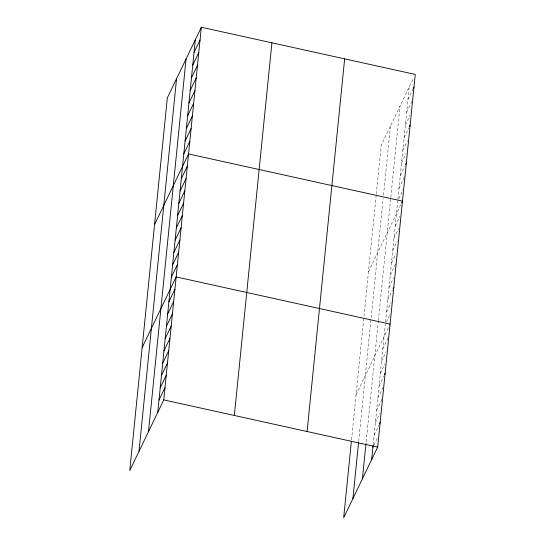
<?xml version="1.0" encoding="UTF-8"?>
<svg xmlns="http://www.w3.org/2000/svg" width="545" height="545" viewBox="0 0 545 545"><rect width="100%" height="100%" fill="white"/><g stroke="black" fill="none" stroke-linecap="round" stroke-linejoin="round"><path stroke-width="0.41" stroke-dasharray="2.73 2.04" d="M351.525 439.863L376.132 195.778M376.302 194.088L381.241 145.099L413.478 78.112M358.692 441.171L383.155 198.55M383.496 195.171L390.479 125.909M366.138 441.893L378.291 321.38M378.373 320.555L390.711 198.203M390.799 197.358L399.996 106.132M373.148 444.836L385.295 324.323M385.547 321.863L397.734 200.976M397.905 199.286L409.227 86.941M407.953 99.612L413.26 88.576M406.672 112.284L412.34 100.512M405.398 124.955L409.997 115.39M404.118 137.619L408.723 128.061M402.844 150.291L407.442 140.733M401.563 162.962L406.168 153.397M400.289 175.633L404.533 166.804M399.008 188.304L404.676 176.532M398.797 198.768L403.395 189.204M368.468 271.798L401.767 202.611M395.214 225.943L399.819 216.379M393.974 238.24L398.579 228.675M392.734 250.536L397.339 240.972M391.494 262.833L395.745 254.004M390.254 275.13L395.922 263.364M389.014 287.426L393.619 277.868M387.774 299.73L392.38 290.165M386.534 312.026L391.14 302.461M386.357 322.115L389.546 315.494M356.069 394.778L389.723 324.847M382.815 348.916L388.483 337.144M381.575 361.212L386.18 351.654M380.335 373.509L384.94 363.951M379.095 385.812L383.7 376.248M377.855 398.109L383.523 386.337M376.615 410.405L382.283 398.633M375.376 422.702L379.981 413.137M374.136 434.999L378.741 425.434M373.959 445.088L377.501 437.737"/><path stroke-width="0.82" d="M138.989 451.376L176.56 78.718M148.506 431.599L186.077 58.949M157.737 412.408L195.314 39.758M201.33 27.25L167.322 97.909L129.751 470.567L163.759 399.901L201.33 27.25L415.249 74.433L377.678 447.091L343.67 517.75L351.355 441.505M234.35 415.474L271.921 42.823M307.08 431.517L344.658 58.867M352.908 498.559L358.528 442.812M362.418 478.789L365.974 443.535M371.656 459.599L373.059 445.66M194.034 52.429L200.056 39.921M192.76 65.093L198.775 52.593M191.479 77.765L197.501 65.264M190.205 90.436L196.22 77.928M188.924 103.107L194.947 90.599M187.65 115.778L193.666 103.271M186.37 128.45L192.392 115.942M185.096 141.121L191.111 128.613M183.815 153.785L189.83 141.284M154.548 224.615L188.556 153.949L402.476 201.139L401.767 202.611M181.294 178.753L187.316 166.252M180.054 191.057L186.077 178.549M178.815 203.353L184.837 190.845M177.575 215.65L183.597 203.142M176.335 227.946L182.357 215.439M175.095 240.243L181.117 227.735M173.855 252.539L179.877 240.038M172.615 264.836L178.637 252.335M171.375 277.139L177.397 264.632M142.15 347.587L176.158 276.928L390.077 324.111M168.895 301.732L174.918 289.225M167.656 314.029L173.678 301.521M166.416 326.326L172.438 313.818M165.176 338.622L171.198 326.121M163.936 350.919L169.958 338.418M162.696 363.222L168.718 350.714M161.456 375.519L167.478 363.011M160.216 387.815L166.239 375.307M158.977 400.112L164.999 387.604M413.26 88.576L413.968 87.105M409.431 126.59L410.14 125.118M405.596 164.597L406.304 163.125M393.088 288.693L393.797 287.222M384.409 374.776L385.117 373.305M379.449 423.962L380.158 422.498M372.896 447.295L373.604 445.824M163.759 399.901L377.678 447.091"/></g></svg>
